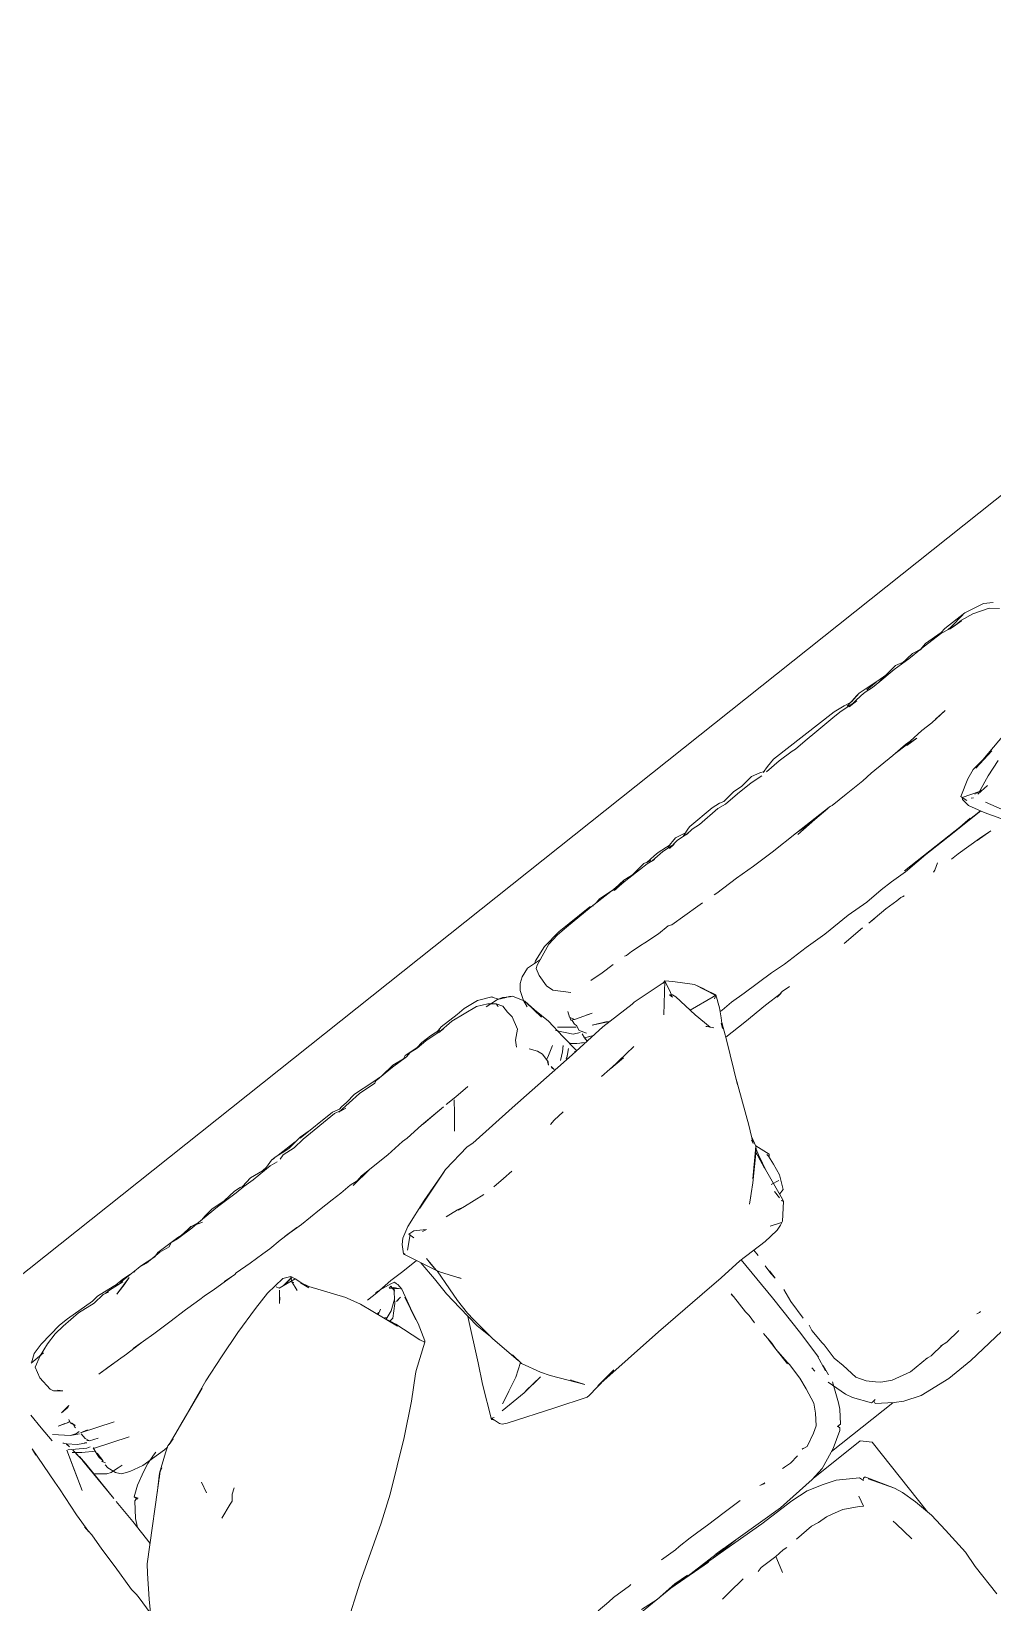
# Model space of a CAD drawing. Header units: millimetres. Extents: x 0 to 57242, y -59538 to 11130.
# Drawn here: x 19757 to 21121, y -23989 to -21760 of the extents above; entities that cross this region are included whole.
import ezdxf

# ---------------------------------------------------------------- set-up
doc = ezdxf.new("R2010")
doc.units = ezdxf.units.MM
for name, color, linetype, lineweight in [('G-IMPT', 8, 'Continuous', 9), ('I-FURN', 30, 'Continuous', 9), ('Q-CASE', 31, 'Continuous', 9)]:
    doc.layers.add(name, color=color, linetype=linetype, lineweight=lineweight)

# ---------------------------------------------------------------- blocks, each defined once
blk = doc.blocks.new('LR1190_SOFA_19 - SOFA_ICV_DXF-V7-Level 0')
at = {"layer": 'G-IMPT'}
for p, q in [((-943.8, 1433.1), (1708.9, 1433.8)), ((119.3, 1337.7), (105.6, 1333.6)), ((154.8, 1333.6), (119.3, 1337.7)), ((184.3, 1339.3), (148.6, 1336.2)), ((184.3, 1339.3), (190.3, 1338.2)), ((184.3, 1339.3), (209.2, 1335.3)), ((184.3, 1339.3), (200.5, 1336.1)), ((190.3, 1338.2), (200.5, 1336.1)), ((212.4, 1338.3), (202.3, 1336.4)), ((228.5, 1340.4), (212.4, 1338.3)), ((337.7, 1341.7), (228.5, 1340.4)), ((337.7, 1341.7), (350.8, 1338.4)), ((360.9, 1335.6), (350.8, 1338.4)), ((359, 1336), (365.1, 1338.5)), ((377.5, 1341.6), (365.1, 1338.5)), ((377.5, 1341.6), (397.4, 1339.4)), ((397.4, 1339.4), (410.5, 1340.6)), ((430.2, 1338.3), (410.5, 1340.6)), ((430.2, 1338.3), (436.5, 1340.6)), ((448.9, 1341.5), (436.5, 1340.6)), ((490.1, 1340.5), (448.9, 1341.5)), ((490.1, 1340.5), (493.1, 1340.1)), ((505.4, 1335.7), (493.1, 1340.1)), ((516.3, 1340.7), (500.3, 1337.5)), ((500.3, 1337.5), (505.4, 1335.7)), ((516.3, 1340.7), (532.7, 1337.1)), ((528, 1337.7), (548.2, 1339.6)), ((532.7, 1337.1), (528, 1337.7)), ((548.2, 1339.6), (555.8, 1339.7)), ((555.8, 1339.7), (569.5, 1338.7)), ((574.1, 1340.2), (563.6, 1337.5)), ((563.6, 1337.5), (569.5, 1338.7)), ((596.7, 1337.8), (574.1, 1340.2)), ((596.7, 1337.8), (611, 1339.4)), ((628.9, 1338.2), (611, 1339.4)), ((628.9, 1338.2), (611.6, 1338.9)), ((630.7, 1338.2), (611.6, 1338.9)), ((625.7, 1336.4), (635.4, 1338.3)), ((628.9, 1338.2), (654.4, 1340.4)), ((628.9, 1338.2), (630.7, 1338.2)), ((670.8, 1338.6), (635.4, 1338.3)), ((654.4, 1340.4), (661.8, 1338.8)), ((672.1, 1339.7), (667.1, 1337.8)), ((716.3, 1337.9), (670.8, 1338.6)), ((672.1, 1339.7), (728.6, 1339.8)), ((716.3, 1337.9), (733.5, 1337.4)), ((757.6, 1335.9), (728.6, 1339.8)), ((879.6, 1334.9), (901.5, 1337.9)), ((901.5, 1337.9), (914.4, 1337.5)), ((943.2, 1338.2), (914.4, 1337.5)), ((952.1, 1335.9), (943.2, 1338.2)), ((947.2, 1335.9), (962.8, 1337.5)), ((962.8, 1337.5), (978.4, 1337.8)), ((988.1, 1336.1), (978.4, 1337.8)), ((985.2, 1335.7), (1000.1, 1337.5)), ((986.6, 1335.6), (1008.6, 1337.9)), ((988.1, 1336.1), (1008.6, 1337.9)), ((1000.1, 1337.5), (1008.6, 1337.9)), ((1013.1, 1335.9), (1008.6, 1337.9)), ((1013.1, 1335.9), (1031, 1338.2)), ((1031, 1338.2), (1053.2, 1336.1)), ((1098.8, 1340), (1068.3, 1337)), ((1098.8, 1340), (1115, 1337.8)), ((1124.5, 1337.5), (1115, 1337.8)), ((1124.5, 1337.5), (1128.9, 1336.3)), ((1139.4, 1339.6), (1128.9, 1336.3)), ((1198.2, 1339.1), (1139.4, 1339.6)), ((1197.2, 1340.3), (1181.6, 1339.1)), ((1198.2, 1339.1), (1181.6, 1339.1)), ((1197.2, 1340.3), (1219.9, 1337.9)), ((1206.8, 1339.3), (1237.5, 1339.7)), ((1214.8, 1338.2), (1219.9, 1337.9)), ((1242.7, 1340.3), (1219.9, 1337.9)), ((1231.3, 1338.7), (1219.9, 1337.9)), ((1249.6, 1339.9), (1242.7, 1340.3)), ((1244.9, 1339.9), (1249.6, 1339.9)), ((1249.6, 1339.9), (1245.8, 1339.7)), ((1249.6, 1339.9), (1261, 1336.7)), ((1288.4, 1339.2), (1268.7, 1336.1)), ((1305.1, 1336.4), (1288.4, 1339.2)), ((1305.1, 1336.4), (1308.6, 1337.4)), ((1317.8, 1338.2), (1308.6, 1337.4)), ((1317.8, 1338.2), (1338, 1336.5)), ((1335, 1336.2), (1358.2, 1338.5)), ((1372.8, 1336.7), (1358.2, 1338.5)), ((1380.7, 1332.1), (1397.7, 1337.6)), ((1413, 1335.6), (1397.7, 1337.6)), ((1421.6, 1336.9), (1457.2, 1337.7)), ((1457.2, 1337.7), (1464.2, 1335.8)), ((1488.4, 1338.2), (1464.2, 1335.8)), ((1489.7, 1337.9), (1479.2, 1335.9)), ((1488.4, 1338.2), (1492.8, 1337.9)), ((1520.2, 1337.7), (1489.7, 1337.9)), ((1499.2, 1337.5), (1501.5, 1337.3)), ((1506.7, 1337.9), (1519.7, 1339.2)), ((1533.7, 1339.3), (1519.7, 1339.2)), ((1527.6, 1337), (1520.2, 1337.7)), ((1544.4, 1338.9), (1522.2, 1336.4)), ((1529.6, 1338.9), (1562.6, 1342.8)), ((1529.6, 1338.9), (1533.7, 1339.3)), ((1551.9, 1338.8), (1544.4, 1338.9)), ((1554.8, 1339.7), (1547.2, 1337.5)), ((1551.9, 1338.8), (1547.2, 1337.5)), ((1572.5, 1338.1), (1554.8, 1339.7)), ((1562.6, 1342.8), (1572.7, 1341.6)), ((1572.5, 1338.1), (1598.8, 1341.1)), ((1616, 1344.3), (1572.7, 1341.6)), ((1598.8, 1341.1), (1627.4, 1339.8)), ((1616, 1344.3), (1630.5, 1344)), ((1642.9, 1338.6), (1627.4, 1339.8)), ((1630.5, 1344), (1667.6, 1339.4)), ((1642.9, 1338.6), (1660.5, 1333.9)), ((1683.7, 1335.1), (1667.6, 1339.4)), ((-35.2, 1318.5), (-46.5, 1309)), ((-33.1, 1328.5), (-44.8, 1321.3)), ((-35.2, 1318.5), (-12.2, 1326.6)), ((-3.9, 1334.6), (-33.1, 1328.5)), ((-12.2, 1326.6), (6.5, 1329.6)), ((-3.9, 1334.6), (31.8, 1335.1)), ((24.3, 1331.5), (0.2, 1334.3)), ((19.8, 1329.5), (6.5, 1329.6)), ((6.8, 1328.9), (27.3, 1330.4)), ((6.8, 1328.9), (19.8, 1329.5)), ((19.8, 1329.5), (41.4, 1332.9)), ((27.3, 1330.4), (19.8, 1329.5)), ((24.3, 1331.5), (29.5, 1331)), ((39.5, 1333.8), (31.8, 1335.1)), ((39.5, 1333.8), (66.8, 1335.5)), ((70.3, 1333.6), (41.4, 1332.9)), ((78.5, 1333.3), (66.8, 1335.5)), ((70.3, 1333.6), (72.6, 1333.4)), ((98.9, 1333.3), (72.6, 1333.4)), ((75.7, 1333.2), (90.3, 1335.9)), ((75.7, 1333.2), (79.1, 1333.2)), ((111.3, 1334), (90.3, 1335.9)), ((124.5, 1334.2), (98.9, 1333.3)), ((105.6, 1333.6), (111.3, 1334)), ((124.5, 1334.2), (151, 1333.7)), ((139, 1335.4), (148.6, 1336.2)), ((154.8, 1333.6), (139, 1335.4)), ((148.6, 1336.2), (157.2, 1336.8)), ((151, 1333.7), (164.4, 1333.6)), ((172.8, 1336.1), (156, 1336.2)), ((172.8, 1336.1), (157.2, 1336.8)), ((176.7, 1334.6), (164.4, 1333.6)), ((184.2, 1334.6), (176.7, 1334.6)), ((184.2, 1334.6), (207.6, 1332.7)), ((193.5, 1332.7), (215, 1334.4)), ((193.5, 1332.7), (207.6, 1332.7)), ((209.2, 1335.3), (205.6, 1335.6)), ((215, 1334.4), (222.7, 1334.9)), ((235.2, 1334.8), (222.7, 1334.9)), ((265, 1334.2), (235.2, 1334.8)), ((265, 1334.2), (286.4, 1334.1)), ((304.2, 1333.2), (286.4, 1334.1)), ((304.2, 1333.2), (309.8, 1334)), ((332.8, 1334.7), (309.8, 1334)), ((356.7, 1333.6), (332.8, 1334.7)), ((360.9, 1335.6), (359, 1336)), ((383.4, 1335.1), (365.5, 1333.2)), ((408.1, 1334.8), (383.4, 1335.1)), ((431, 1333.9), (408.1, 1334.8)), ((431, 1333.9), (443.1, 1336.1)), ((477.6, 1334.4), (443.1, 1336.1)), ((477.6, 1334.4), (490.1, 1335.6)), ((501.7, 1334.8), (490.1, 1335.6)), ((515.9, 1336.2), (497.9, 1334.6)), ((501.7, 1334.8), (497.9, 1334.6)), ((515.9, 1336.2), (532.2, 1334)), ((542.4, 1336.8), (523.2, 1335)), ((523.2, 1335), (532.2, 1334)), ((562.4, 1335.7), (542.4, 1336.8)), ((570.6, 1337), (558.5, 1335.2)), ((562.4, 1335.7), (558.5, 1335.2)), ((570.6, 1337), (598, 1337.1)), ((611.8, 1337.4), (598, 1337.1)), ((630.7, 1336.3), (611.8, 1337.4)), ((630.7, 1336.3), (625.7, 1336.4)), ((750.5, 1334.6), (733.5, 1337.4)), ((750.5, 1334.6), (782.2, 1321.6)), ((757.6, 1335.9), (780.2, 1328)), ((795.4, 1326.8), (773.5, 1325.2)), ((780.2, 1328), (783.1, 1325.9)), ((782.2, 1321.6), (785.9, 1318.9)), ((785.9, 1318.9), (789, 1308.4)), ((795.4, 1326.8), (808.9, 1322.1)), ((817.2, 1316.2), (808.9, 1322.1)), ((823.3, 1308.6), (817.2, 1316.2)), ((840.7, 1311.2), (856.6, 1318.7)), ((840.8, 1311.2), (849.1, 1316.2)), ((856.6, 1318.7), (845.3, 1313.1)), ((856.6, 1318.7), (849.1, 1316.2)), ((860.4, 1326.2), (855, 1318.2)), ((875.5, 1320.5), (856.6, 1318.7)), ((860.4, 1326.2), (860.5, 1326.4)), ((879.6, 1334.9), (860.5, 1326.4)), ((861.7, 1314.9), (871.1, 1322.5)), ((886, 1329.3), (871.1, 1322.5)), ((886, 1329.3), (926.4, 1334.9)), ((926.4, 1334.9), (950.6, 1333.8)), ((943.1, 1333.6), (972.6, 1335.9)), ((943.1, 1333.6), (950.6, 1333.8)), ((947.2, 1335.9), (952.1, 1335.9)), ((988.9, 1335.6), (972.6, 1335.9)), ((988.9, 1335.6), (1000.3, 1336.7)), ((1000.3, 1336.7), (1008.1, 1335.5)), ((1033, 1336.3), (1008.1, 1335.5)), ((1063.3, 1336), (1033, 1336.3)), ((1068.3, 1337), (1054.9, 1336.2)), ((1068.3, 1337), (1058.5, 1335.5)), ((1058.9, 1336.1), (1068.3, 1337)), ((1063.3, 1336), (1066.7, 1334)), ((1066.7, 1334), (1092.8, 1336.5)), ((1092.8, 1336.5), (1132.1, 1333.9)), ((1120.9, 1332.1), (1138.2, 1336)), ((1120.9, 1332.1), (1129.7, 1333.5)), ((1195.8, 1335.2), (1138.2, 1336)), ((1213.5, 1333.6), (1195.8, 1335.2)), ((1213.5, 1333.6), (1231.5, 1335.6)), ((1231.5, 1335.6), (1239, 1333.4)), ((1255.8, 1335.1), (1244.7, 1333.3)), ((1287.1, 1334.6), (1255.8, 1335.1)), ((1261, 1336.7), (1268.7, 1336.1)), ((1287.1, 1334.6), (1303.5, 1335.2)), ((1317.5, 1334.8), (1303.5, 1335.2)), ((1350.5, 1335.7), (1317.5, 1334.8)), ((1335, 1336.2), (1338, 1336.5)), ((1388.8, 1335.3), (1350.5, 1335.7)), ((1372.8, 1336.7), (1380.2, 1335.4)), ((1380.7, 1332.1), (1397.1, 1337.2)), ((1397.1, 1337.2), (1386.4, 1335.3)), ((1388.8, 1335.3), (1398, 1335)), ((1413, 1335.6), (1397.1, 1337.2)), ((1416.2, 1336.3), (1397.1, 1337.2)), ((1423.3, 1336), (1398, 1335)), ((1421.6, 1336.9), (1416.2, 1336.3)), ((1433.5, 1337.3), (1423.3, 1336)), ((1433.5, 1337.3), (1439.6, 1334.3)), ((1439.6, 1334.3), (1454.5, 1336.6)), ((1479.2, 1335.9), (1454.5, 1336.6)), ((1539.4, 1328), (1511.3, 1335.6)), ((1523.1, 1332.1), (1511.3, 1335.6)), ((1527.6, 1337), (1522.2, 1336.4)), ((1539.4, 1328), (1523.1, 1332.1)), ((1679, 1327.3), (1660.5, 1333.9)), ((1695.6, 1326.8), (1672.9, 1327.7)), ((1679, 1327.3), (1694.5, 1319)), ((1683.7, 1335.1), (1694.9, 1327.4)), ((1698.8, 1303.3), (1694.5, 1319)), ((790.2, 1290.6), (789, 1308.4)), ((823.3, 1308.6), (828.4, 1294.4)), ((827.8, 1292.5), (836.9, 1308.9)), ((830.1, 1284.2), (828.4, 1294.4)), ((829.6, 1289.2), (828.4, 1294.4)), ((840.7, 1311.2), (836.9, 1308.9)), ((836.9, 1308.9), (840.3, 1310.9)), ((840.1, 1310.5), (836.9, 1308.9)), ((855.3, 1286.4), (856.5, 1295.8)), ((856.7, 1306.4), (856.5, 1295.8)), ((861.7, 1314.9), (856.7, 1306.4)), ((861.7, 1314.9), (861.5, 1314.2)), ((862, 1310), (861.5, 1314.2)), ((861.7, 1314.9), (862, 1310)), ((1698.8, 1303.3), (1697.6, 1281.4)), ((769, 1261.4), (787, 1280.2)), ((790.2, 1290.6), (787, 1280.2)), ((819.1, 1249.7), (824.7, 1274.4)), ((827.8, 1292.5), (823.1, 1260.2)), ((823.1, 1260.2), (827.1, 1290)), ((827.8, 1292.5), (824.7, 1274.4)), ((827.8, 1292.5), (827.1, 1290)), ((855.3, 1286.4), (860.6, 1268)), ((1685.1, 1268.5), (1695.2, 1276.4)), ((1685.1, 1268.5), (1690.1, 1273.9)), ((1697.6, 1281.4), (1695.2, 1276.4)), ((601.8, 1249.4), (597, 1247.5)), ((619.8, 1249.3), (601.8, 1249.4)), ((642.9, 1251.6), (619.8, 1249.3)), ((642.9, 1251.6), (650.1, 1252.5)), ((656, 1252.5), (650.1, 1252.5)), ((656, 1252.5), (665.6, 1253.5)), ((665.6, 1253.5), (674.1, 1253.5)), ((677.2, 1254.6), (674.1, 1253.5)), ((716.9, 1255.8), (697.1, 1255.2)), ((716.9, 1255.8), (736.1, 1257)), ((819.1, 1249.7), (816.7, 1220)), ((872.4, 1257.5), (860.6, 1268)), ((872.4, 1257.5), (877.7, 1249)), ((988.6, 1247.4), (966.2, 1248.3)), ((1444.2, 1248.7), (1426.9, 1247.1)), ((1452, 1248.6), (1444.2, 1248.7)), ((1452, 1248.6), (1473.2, 1249.7)), ((1477.4, 1249.8), (1473.2, 1249.7)), ((1477.4, 1249.8), (1505.1, 1250.1)), ((1533.3, 1251.2), (1505.1, 1250.1)), ((1533.3, 1251.2), (1569.2, 1253.1)), ((1553.3, 1252.4), (1569.2, 1253.1)), ((1553.3, 1252.4), (1582, 1252.8)), ((1595.6, 1253.5), (1582, 1252.8)), ((1595.6, 1253.5), (1630.3, 1255.3)), ((1630.3, 1255.3), (1605.5, 1254.2)), ((1741.6, 1246.3), (1742.1, 1269.6)), ((129.6, 1241.9), (104.2, 1244.1)), ((104.2, 1244.1), (122.5, 1242.6)), ((129.6, 1241.9), (147.8, 1242)), ((170.3, 1240.8), (147.8, 1242)), ((175.6, 1239.9), (159.9, 1238.1)), ((159.9, 1238.1), (177.6, 1239.1)), ((178.2, 1241.2), (170.3, 1240.8)), ((175.6, 1239.9), (197.5, 1240.4)), ((201.9, 1240.2), (178.2, 1241.2)), ((201.9, 1240.2), (241.5, 1239.7)), ((257.5, 1238.4), (241.5, 1239.7)), ((288, 1238.7), (257.5, 1238.4)), ((288, 1238.7), (313.5, 1238.3)), ((318.4, 1238.9), (313.5, 1238.3)), ((318.4, 1238.9), (316, 1238.8)), ((318.4, 1238.9), (377.5, 1239.5)), ((318.4, 1238.9), (363.8, 1238.2)), ((345.2, 1238.1), (321.2, 1238.8)), ((377.2, 1236.5), (345.2, 1238.1)), ((363.8, 1238.2), (377.5, 1239.5)), ((377.1, 1239.4), (377.5, 1239.5)), ((421.4, 1239.2), (377.1, 1239.4)), ((421.4, 1239.2), (454.7, 1240.5)), ((484, 1242.1), (454.7, 1240.5)), ((484, 1242.1), (518.8, 1242.9)), ((523.5, 1243.6), (518.8, 1242.9)), ((551.5, 1245.1), (543.5, 1244.8)), ((551.5, 1245.1), (597, 1247.5)), ((763.7, 1219.7), (788.4, 1228.4)), ((788.4, 1228.4), (792.2, 1235.4)), ((788.4, 1228.4), (789.8, 1231.3)), ((793.5, 1230.9), (788.4, 1228.4)), ((789.1, 1242.9), (792.2, 1235.4)), ((791.7, 1230.2), (793.5, 1230.9)), ((793.5, 1230.9), (791.9, 1235)), ((793.5, 1230.9), (792.3, 1229.3)), ((792.3, 1229.3), (792.8, 1223.3)), ((803, 1225.7), (814.2, 1235)), ((819.8, 1232.9), (803, 1213.4)), ((865, 1236.2), (857.7, 1225.7)), ((988.6, 1247.4), (1006.4, 1247.5)), ((993.4, 1245.7), (1004.6, 1230.6)), ((1020.7, 1210.5), (1004.6, 1230.6)), ((1038.9, 1246.4), (1011.4, 1247.4)), ((1011.4, 1247.4), (1051.8, 1246.2)), ((1038.9, 1246.4), (1048.6, 1246)), ((1051.8, 1246.2), (1048.6, 1246)), ((1051.8, 1246.2), (1079.5, 1244.5)), ((1079.5, 1244.5), (1087.3, 1244.9)), ((1115.8, 1243.1), (1087.3, 1244.9)), ((1115.8, 1243.1), (1163.6, 1243.1)), ((1181, 1239.6), (1148.8, 1243.1)), ((1172.4, 1241.2), (1163.6, 1243.1)), ((1172.4, 1241.2), (1184, 1242.8)), ((1201.7, 1242.1), (1184, 1242.8)), ((1201.7, 1242.1), (1217, 1242.3)), ((1240.2, 1242.4), (1217, 1242.3)), ((1273, 1242), (1240.2, 1242.4)), ((1273, 1242), (1301.5, 1243.4)), ((1280.7, 1242.9), (1310.6, 1243.4)), ((1280.7, 1242.9), (1301.5, 1243.4)), ((1310.6, 1243.4), (1329.6, 1243.3)), ((1329.6, 1243.3), (1341.7, 1243.7)), ((1364.2, 1244.5), (1341.7, 1243.7)), ((1364.2, 1244.5), (1388.2, 1246.3)), ((1388.2, 1246.3), (1391.1, 1245.5)), ((1391.1, 1245.5), (1408.6, 1247)), ((1396.9, 1246.1), (1426.9, 1247.1)), ((1396.9, 1246.1), (1408.6, 1247)), ((1705.6, 1245.2), (1691.3, 1246.6)), ((1694.2, 1245.6), (1691.3, 1246.6)), ((1705.6, 1245.2), (1694.2, 1245.6)), ((1704.9, 1225.9), (1703.5, 1231.1)), ((1707.5, 1229.1), (1704.3, 1228)), ((1704.9, 1228.1), (1707.8, 1228.7)), ((1721.4, 1233.4), (1707.8, 1228.7)), ((1721.4, 1233.4), (1711.4, 1230.3)), ((1735, 1229.1), (1715.7, 1211.9)), ((1740.9, 1222.3), (1741.6, 1246.3)), ((1771.6, 1220.7), (1770.4, 1231.1)), ((1770.4, 1231.1), (1774.3, 1174)), ((773.8, 1206.5), (751.6, 1195.1)), ((773.8, 1206.5), (754, 1197.2)), ((763.7, 1219.7), (771.8, 1222.7)), ((793.1, 1212.2), (787.2, 1202.7)), ((787.2, 1202.7), (791.4, 1209.6)), ((792.8, 1223.3), (792, 1219.9)), ((793.1, 1212.2), (792, 1219.9)), ((793.8, 1198.9), (792.9, 1205.6)), ((803, 1225.7), (793.7, 1218.4)), ((793.8, 1208.8), (803, 1213.4)), ((815.4, 1206.3), (807.2, 1199.5)), ((815.4, 1206.3), (814, 1205.4)), ((814.1, 1192.7), (816.7, 1220)), ((824, 1209.5), (830.8, 1203.1)), ((824, 1209.5), (826.5, 1207.3)), ((836.2, 1219.2), (851.4, 1210.2)), ((851.4, 1210.2), (855.2, 1208.8)), ((855, 1218.3), (857.7, 1225.7)), ((855, 1218.3), (855.3, 1204.8)), ((858.2, 1200.6), (855.3, 1204.8)), ((858.2, 1200.6), (855.9, 1205.4)), ((1655.3, 1188.6), (1702.2, 1206.1)), ((1702.2, 1206.1), (1691.9, 1203.2)), ((1702, 1219.1), (1704.9, 1225.9)), ((1702, 1219.1), (1703.5, 1225.1)), ((1702.4, 1195.6), (1702.5, 1204.6)), ((1707.2, 1209), (1702.6, 1208.8)), ((1703.6, 1217.6), (1703.1, 1221.2)), ((1703.6, 1217.6), (1703.3, 1216.2)), ((1715.7, 1211.9), (1704.2, 1205.8)), ((1707.2, 1209), (1715.7, 1211.9)), ((1716.5, 1196.1), (1727, 1206)), ((1726.9, 1200.3), (1727.7, 1206.4)), ((1726.9, 1200.3), (1727.7, 1205.9)), ((1731.2, 1210.5), (1727, 1206)), ((1730, 1209.6), (1731.2, 1210.5)), ((624.5, 1161.3), (646.2, 1183.6)), ((646.2, 1183.6), (654.3, 1191.5)), ((658.9, 1190.5), (654.3, 1191.5)), ((658.4, 1173.6), (654.3, 1191.5)), ((654.3, 1191.5), (685.2, 1154.7)), ((657.9, 1190.6), (707.2, 1195)), ((657.9, 1190.6), (658.9, 1190.5)), ((711, 1194.5), (707.2, 1195)), ((763.7, 1195.3), (711, 1194.5)), ((751.4, 1195.7), (750.3, 1195.1)), ((763.7, 1195.3), (822.6, 1191.1)), ((782, 1194), (786.9, 1195.9)), ((793.8, 1198.9), (786.9, 1195.9)), ((787.2, 1196.3), (793.8, 1198.9)), ((793.7, 1193.2), (793.5, 1198.7)), ((793.8, 1193.4), (793.8, 1198.9)), ((807.2, 1199.5), (797, 1193.1)), ((801.6, 1196.4), (797, 1193.1)), ((814.1, 1192.7), (814.2, 1191.5)), ((815.7, 1191.6), (817, 1192.9)), ((820.9, 1201.3), (833.3, 1190.6)), ((820.9, 1201.3), (829.1, 1194.3)), ((822.6, 1191.1), (936.2, 1185.4)), ((829.1, 1194.3), (832.3, 1192.3)), ((830.8, 1203.1), (840.5, 1195)), ((837, 1198.1), (840.5, 1195)), ((855.8, 1191.5), (856.2, 1196.8)), ((855.8, 1191.5), (856.2, 1189.4)), ((856.2, 1196.8), (856.2, 1193.4)), ((936.2, 1185.4), (1011, 1180.9)), ((1020.4, 1181.7), (1011, 1180.9)), ((1020.4, 1181.7), (1064.6, 1175.8)), ((1328.1, 1187.6), (1320.8, 1165.2)), ((1330.6, 1193.7), (1328.1, 1187.6)), ((1354, 1191.1), (1328.1, 1187.6)), ((1330.6, 1193.7), (1341.5, 1198.7)), ((1331.5, 1191), (1330.6, 1193.7)), ((1330.6, 1193.7), (1334.1, 1188.4)), ((1347.8, 1190.2), (1330.9, 1192)), ((1344.6, 1189.8), (1330.9, 1192)), ((1332.7, 1184.3), (1333.3, 1185.7)), ((1334.2, 1188.3), (1336, 1172.6)), ((1371.4, 1195.7), (1341.5, 1198.7)), ((1356.2, 1195.1), (1354, 1191.1)), ((1366.9, 1173.9), (1355.3, 1188.7)), ((1371.4, 1195.7), (1398.3, 1189.7)), ((1398.3, 1189.7), (1439.1, 1178.3)), ((1699.6, 1189.3), (1687.4, 1184.7)), ((1702.4, 1195.6), (1699.6, 1189.3)), ((1699.6, 1189.3), (1702.1, 1195.6)), ((1699.6, 1189.3), (1702.1, 1192.2)), ((1701.9, 1172.7), (1718.3, 1183.1)), ((1704, 1181.9), (1708.9, 1183.7)), ((1704.1, 1189.4), (1716.5, 1196.1)), ((1704.1, 1189.4), (1706.8, 1191.5)), ((1731.4, 1198.5), (1708.9, 1183.7)), ((1728.9, 1191.6), (1718.3, 1183.1)), ((1723.9, 1167), (1726, 1193.8)), ((1725.6, 1188.9), (1723.9, 1167)), ((1751.5, 1140.7), (1732.7, 1198.9)), ((1732.7, 1198.9), (1742.1, 1169.7)), ((106, 1155.7), (14, 1174.3)), ((624.5, 1161.3), (610, 1130.8)), ((624.5, 1161.3), (610.5, 1130.2)), ((618.3, 1149), (624.5, 1161.3)), ((656.1, 1163.8), (650.6, 1127.1)), ((656.1, 1163.8), (658.1, 1169.2)), ((661.3, 1171.7), (658.1, 1169.2)), ((659.3, 1170.1), (658.4, 1173.6)), ((660.3, 1166.4), (659.4, 1169.5)), ((661.3, 1171.7), (660.3, 1166.4)), ((1126.9, 1155.7), (1064.6, 1175.8)), ((1126.9, 1155.7), (1067.2, 1174.8)), ((1115.5, 1160.3), (1067.2, 1174.8)), ((1156.9, 1145.9), (1115.5, 1160.3)), ((1309.1, 1151.6), (1319.5, 1166.7)), ((1325.2, 1178.6), (1319.5, 1166.7)), ((1325.4, 1178.2), (1320.8, 1165.2)), ((1366.9, 1173.9), (1361.2, 1180.6)), ((1478.8, 1165.8), (1439.1, 1178.3)), ((1517.2, 1153.3), (1478.8, 1165.8)), ((1651.7, 1158.7), (1700.6, 1176.8)), ((1701.6, 1178.3), (1700.6, 1176.8)), ((1703.1, 1167.5), (1701.6, 1178.3)), ((1702, 1155.8), (1701.6, 1168.8)), ((1702, 1155.8), (1703.2, 1162.3)), ((1703.1, 1167.5), (1703.2, 1162.3)), ((1723.6, 1103.7), (1724.9, 1173.6)), ((1723.6, 1103.7), (1723.9, 1167)), ((1724.5, 1180.6), (1723.9, 1167)), ((1751.5, 1140.7), (1742.1, 1169.7)), ((1774.3, 1174), (1775.3, 1162.6)), ((1779.4, 1118.6), (1775.3, 1162.6)), ((120.9, 1152.7), (87.8, 1157.9)), ((87.8, 1157.9), (125.2, 1153.3)), ((114, 1133.1), (89.4, 1141.6)), ((139.2, 1148), (125.2, 1153.3)), ((162.8, 1134.4), (139.2, 1148)), ((618.3, 1149), (610.5, 1130.2)), ((791.6, 1141.9), (746.6, 1145.8)), ((768.3, 1142.7), (777.7, 1142.8)), ((768.3, 1142.7), (791.6, 1141.9)), ((809.3, 1141.2), (777.7, 1142.8)), ((1156.9, 1145.9), (1172.7, 1137.5)), ((1172.7, 1137.5), (1178.9, 1130.8)), ((1288.5, 1121.9), (1309.1, 1151.6)), ((1517.2, 1153.3), (1586.1, 1125.7)), ((1586.1, 1125.7), (1527.9, 1148.3)), ((1527.9, 1148.3), (1614.4, 1114.8)), ((1698.4, 1131.2), (1703.1, 1143.3)), ((1704.1, 1155.5), (1701.3, 1150.9)), ((1703.3, 1154.4), (1701.3, 1150.9)), ((1704.1, 1155.5), (1702, 1155.8)), ((1702, 1155.8), (1703.3, 1154.4)), ((1703.1, 1143.3), (1703.4, 1149)), ((1709.6, 1137.3), (1703.5, 1135.2)), ((1709.6, 1137.3), (1715.2, 1141.8)), ((1723.8, 1149), (1715.2, 1141.8)), ((137.8, 1123.5), (114, 1133.1)), ((123.6, 1123.2), (141.8, 1122.2)), ((137.8, 1123.5), (134.3, 1123.1)), ((162.1, 1132.3), (137.8, 1123.5)), ((137.8, 1123.5), (145.1, 1124.6)), ((149.9, 1121.8), (153, 1123.5)), ((161.9, 1117.8), (150.9, 1096.2)), ((162.8, 1134.4), (159.7, 1124.9)), ((162.1, 1132.3), (159.7, 1124.9)), ((161.9, 1117.8), (163.5, 1129.5)), ((162.1, 1132.3), (163.5, 1129.5)), ((614.8, 1130.8), (610, 1130.8)), ((617.1, 1113.2), (610, 1130.8)), ((610, 1130.8), (610.5, 1130.2)), ((615, 1127.7), (610.5, 1130.2)), ((614.8, 1130.8), (652, 1136.4)), ((644.7, 1099.8), (650.6, 1127.1)), ((900.1, 1134.4), (882.9, 1135.9)), ((900.1, 1134.4), (908.3, 1133.2)), ((1008.1, 1114.4), (992.2, 1115.3)), ((1076.1, 1117.9), (1044.3, 1114.2)), ((1044.3, 1114.2), (1060.1, 1115.9)), ((1076.1, 1117.9), (1060.1, 1115.9)), ((1076.1, 1117.9), (1086.7, 1120.7)), ((1076.1, 1117.9), (1086.5, 1119.7)), ((1105.4, 1122.8), (1086.7, 1120.7)), ((1146.7, 1131.2), (1138.5, 1125.9)), ((1144.9, 1127.5), (1138.5, 1125.9)), ((1146.7, 1131.2), (1153.7, 1135.6)), ((1162.3, 1136.5), (1153.7, 1135.6)), ((1160, 1128.1), (1162.3, 1136.5)), ((1161.1, 1135.2), (1177.7, 1119.9)), ((1185.3, 1117.8), (1163.9, 1071.7)), ((1185.6, 1119.2), (1178.9, 1130.8)), ((1185.6, 1119.2), (1183.9, 1117.7)), ((1185.6, 1119.2), (1184, 1118.4)), ((1185.3, 1117.8), (1185.6, 1119.2)), ((1277.8, 1101.5), (1287.4, 1120.1)), ((1288.5, 1121.9), (1287.4, 1120.1)), ((1604.8, 1117.6), (1614.4, 1114.8)), ((1604.8, 1117.6), (1616.8, 1114.5)), ((1625.7, 1108.7), (1616.8, 1114.5)), ((1624.4, 1113), (1662.1, 1114.6)), ((1641, 1116.7), (1635.7, 1117.9)), ((1654.6, 1112.4), (1641, 1116.7)), ((1662.1, 1114.6), (1681.9, 1119.6)), ((1681.9, 1119.6), (1693.1, 1124.7)), ((1684.4, 1133.5), (1703.5, 1135.2)), ((1692.6, 1134.1), (1703.5, 1135.2)), ((1693.1, 1124.7), (1697.3, 1129.4)), ((1698.4, 1131.2), (1697.3, 1129.4)), ((1703.5, 1135.2), (1699.8, 1134.8)), ((1779.4, 1118.6), (1780.7, 1089.1)), ((126.7, 1080.4), (140.6, 1106.4)), ((131.1, 1063.8), (150.9, 1096.2)), ((153.3, 1101), (204.5, 1100.9)), ((153.5, 1101.3), (290.8, 1101.7)), ((290.8, 1101.7), (153.5, 1101.3)), ((192.9, 1101.1), (171.3, 1102.3)), ((171.3, 1102.3), (204.5, 1100.9)), ((192.9, 1101.1), (204.5, 1100.9)), ((252.8, 1100.8), (204.5, 1100.9)), ((252.8, 1100.8), (290.7, 1099.7)), ((290.7, 1099.7), (315.4, 1101)), ((315.4, 1101), (333.7, 1101.2)), ((360.2, 1100.3), (333.7, 1101.2)), ((360.2, 1100.3), (392.5, 1102.2)), ((392.5, 1102.2), (435.3, 1101.8)), ((435.3, 1101.8), (468, 1103.7)), ((468, 1103.7), (506.4, 1104.3)), ((528.7, 1105.8), (506.4, 1104.3)), ((528.7, 1105.8), (577.1, 1107.5)), ((577.1, 1107.5), (599.1, 1108.8)), ((599.1, 1108.8), (616.3, 1108.2)), ((619.8, 1108.5), (616.3, 1108.2)), ((624.5, 1100.5), (617.1, 1113.2)), ((624.5, 1100.5), (632.2, 1087.4)), ((627.8, 1094.6), (638, 1071.3)), ((629.1, 1094.7), (632.2, 1087.4)), ((641.3, 1095.9), (647.7, 1103.2)), ((644.7, 1099.8), (641.3, 1095.9)), ((648.8, 1104.6), (647.7, 1103.2)), ((1008.1, 1114.4), (1026, 1113.7)), ((1163.9, 1071.7), (1164.3, 1093.8)), ((1164.2, 1082.2), (1164.3, 1093.8)), ((1173.6, 1064.2), (1174.2, 1094.1)), ((1177.2, 1100.5), (1201.9, 1100.5)), ((1201.9, 1100.5), (1223.1, 1101.1)), ((1220.7, 1095.8), (1219.7, 1092.2)), ((1231.7, 1093.9), (1220.2, 1083.7)), ((1220.7, 1095.8), (1225.9, 1097.3)), ((1249.5, 1099.6), (1223.1, 1101.1)), ((1250.8, 1101.1), (1225.9, 1097.3)), ((1231.7, 1093.9), (1225.9, 1090.6)), ((1231.7, 1093.9), (1228.4, 1094.6)), ((1228.4, 1089.4), (1228.4, 1094.6)), ((1249.5, 1099.6), (1266.4, 1099.9)), ((1277.8, 1101.5), (1256.4, 1044.3)), ((1624.4, 1113), (1618.6, 1113.4)), ((1625.7, 1108.7), (1650.4, 1091.6)), ((1647.7, 1093), (1642.9, 1095.3)), ((1642.9, 1095.3), (1650.4, 1091.6)), ((1647.7, 1093), (1744.1, 1001.8)), ((1647.7, 1093), (1655.7, 1085.3)), ((1647.7, 1093), (1650.4, 1091.6)), ((1665.8, 1107.7), (1654.6, 1112.4)), ((1665.8, 1107.7), (1685.3, 1097.6)), ((1699.4, 1087.6), (1685.3, 1097.6)), ((1723.5, 1098.3), (1722.8, 1061.5)), ((1779.9, 1082.7), (1781.1, 1098.5)), ((1780.7, 1089.1), (1781.1, 1098.5)), ((159.9, 1069.9), (183.3, 1071.3)), ((175.3, 1071.1), (159.9, 1069.9)), ((175.3, 1071.1), (179.2, 1071.2)), ((216.3, 1073), (179.2, 1071.2)), ((216.3, 1073), (228.5, 1073.1)), ((247.1, 1081.4), (256.7, 1075.7)), ((259.8, 1074.6), (256.7, 1075.7)), ((313.2, 1074.4), (318.5, 1075.6)), ((313.2, 1074.4), (316, 1074.6)), ((318.5, 1075.6), (326, 1075.1)), ((345.2, 1076.2), (326, 1075.1)), ((376.8, 1075.3), (345.2, 1076.2)), ((376.8, 1075.3), (367.3, 1075.3)), ((422.3, 1074.4), (387.8, 1075.7)), ((392.3, 1075.6), (387.8, 1075.7)), ((422.3, 1074.4), (392.3, 1075.6)), ((533.6, 1075.8), (520.7, 1075.1)), ((533.6, 1075.8), (544, 1074.1)), ((564, 1075.4), (536, 1075)), ((544, 1074.1), (536, 1075)), ((564, 1075.4), (601.8, 1074.9)), ((636.3, 1075.1), (601.8, 1074.9)), ((665.2, 1011.9), (638, 1071.3)), ((1163.9, 1071.7), (1160.7, 1066.1)), ((1163.3, 1070.7), (1165.4, 1039.6)), ((1163.9, 1071.7), (1164.2, 1082.2)), ((1218.8, 1090.4), (1218.7, 1081.5)), ((1230.2, 1035), (1218.7, 1081.5)), ((1219.7, 1092.2), (1218.8, 1090.4)), ((1225.9, 1090.6), (1220.2, 1083.7)), ((1222.6, 1070.1), (1231, 1029.3)), ((1222.6, 1070.1), (1230.2, 1035)), ((1239.3, 1071.9), (1225.9, 1090.6)), ((1228.7, 1085.7), (1225.9, 1090.6)), ((1235.8, 1072.6), (1227.4, 1074.1)), ((1229.1, 1086.1), (1228.4, 1089.4)), ((1235.8, 1072.6), (1232.5, 1073.1)), ((1235.6, 1076.8), (1239.3, 1071.9)), ((1235.6, 1076.8), (1249.7, 1067)), ((1254.6, 1057.4), (1239.3, 1071.9)), ((1267.5, 1074), (1256.4, 1048.2)), ((1259.8, 1078.3), (1267.6, 1074.3)), ((1265.2, 1076.6), (1267.9, 1075.2)), ((1670.7, 1071.3), (1650.4, 1091.6)), ((1699.4, 1087.6), (1696.2, 1082.6)), ((1696.8, 1083.9), (1696.2, 1082.6)), ((1699.4, 1087.6), (1696.8, 1083.9)), ((1702.3, 1082.8), (1696.8, 1083.9)), ((1699.4, 1087.6), (1697.6, 1082.1)), ((1717.1, 1062.3), (1702.3, 1082.8)), ((1779.9, 1082.7), (1781.4, 1058.2)), ((1143.4, 1040.8), (1160.7, 1066.1)), ((1173.6, 1064.2), (1173.3, 1037.2)), ((1256.4, 1048.2), (1243.4, 1009.2)), ((1262.6, 1062.5), (1249.7, 1067)), ((1254.6, 1057.4), (1260.5, 1056.7)), ((1261.3, 1056.8), (1256.4, 1044.3)), ((1260, 1063.4), (1263.3, 1065.3)), ((1717.1, 1062.3), (1722.9, 1050.8)), ((1723.1, 1021.7), (1722.8, 1061.5)), ((1782.4, 1026.8), (1781.4, 1058.2)), ((1143.4, 1040.8), (1145.2, 1044.1)), ((1166.8, 1019.7), (1165.4, 1039.6)), ((1170.9, 1009.6), (1173.3, 1037.2)), ((1231, 1029.3), (1238.6, 1004.1)), ((1615.4, 1028.2), (1611.6, 1044.5)), ((1782.4, 1026.8), (1784.4, 987.1)), ((659.6, 1024.3), (665.2, 1011.9)), ((659.6, 1024.3), (688.7, 956.9)), ((1166.8, 996.9), (1166.8, 1019.7)), ((1170.9, 1009.6), (1167.7, 974.4)), ((1239.8, 1002.6), (1238.6, 1004.1)), ((1239.8, 1002.6), (1243.4, 1009.2)), ((1239.8, 1002.6), (1240.7, 1003.8)), ((1580.5, 1009.4), (1588, 1004.1)), ((1588, 1004.1), (1594.3, 996.4)), ((1161.7, 946.1), (1165.7, 984.7)), ((1166.8, 996.9), (1165.7, 984.7)), ((1169.4, 993), (1199.2, 932.5)), ((1239.8, 1002.6), (1274.8, 978.6)), ((1599.4, 994.7), (1594.3, 996.4)), ((1599.4, 994.7), (1620.9, 986.6)), ((1744.1, 1001.8), (1752.4, 990.9)), ((1752.4, 990.9), (1773, 960.6)), ((1783.2, 977.1), (1784.4, 987.1)), ((1162.2, 950.9), (1167.7, 974.4)), ((1278, 975.6), (1274.8, 978.6)), ((1306.9, 948.6), (1278, 975.6)), ((1809.5, 904.8), (1773, 960.6)), ((1783.2, 977.1), (1782.9, 971)), ((1782.9, 971), (1784, 945)), ((700.1, 932.8), (688.7, 956.9)), ((699.4, 927.5), (695.7, 942.2)), ((700.1, 932.8), (698.8, 937.8)), ((1161.7, 946.1), (1152.3, 899.7)), ((1306.9, 948.6), (1347, 914.8)), ((691.6, 906.9), (699.1, 927.9)), ((731.5, 893.7), (699.4, 927.5)), ((705.8, 919.7), (699.4, 927.5)), ((699.4, 927.5), (701.5, 923.8)), ((701.5, 923.8), (704, 915.5)), ((709.8, 890.2), (704, 915.5)), ((709, 895.4), (704.6, 920.7)), ((704.6, 920.7), (709.3, 893.2)), ((735, 889.4), (705.8, 919.7)), ((1213, 904.8), (1199.2, 932.5)), ((1347, 914.8), (1412.9, 864.6)), ((694.2, 903.5), (691.6, 906.9)), ((694, 905.4), (694.5, 908.4)), ((694, 905.4), (695.5, 891.7)), ((695.5, 891.7), (698.2, 874.6)), ((713.9, 863), (709.3, 893.2)), ((1151.6, 893.4), (1138, 867.1)), ((1153.7, 910.8), (1151.6, 893.4)), ((1151.8, 895.6), (1169.9, 883.3)), ((1153.7, 910.8), (1152.3, 899.7)), ((1213, 904.8), (1234.4, 857.7)), ((707.4, 855.3), (698.2, 874.6)), ((704.1, 868.8), (716.3, 871.4)), ((757.4, 868.7), (735, 889.4)), ((757.4, 868.7), (748.8, 877)), ((1208.2, 865.5), (1169.9, 883.3)), ((1208.2, 865.5), (1190.4, 873.6)), ((707.4, 855.3), (715.3, 853.2)), ((713.9, 863), (716.5, 845.2)), ((718.8, 860.7), (718.7, 849.3)), ((1130.3, 854.5), (1099.5, 814.2)), ((1130.3, 854.5), (1138, 867.1)), ((1174.4, 858.4), (1142.2, 862)), ((1142.2, 862), (1170.7, 859)), ((1174.4, 858.4), (1214.6, 858)), ((1198.2, 858.2), (1214.6, 858)), ((1233.4, 859.2), (1228.7, 846.3)), ((1233.4, 859.2), (1229.6, 857.9)), ((1234.4, 857.7), (1231.6, 854.5)), ((1234.4, 857.7), (1232.8, 857.8)), ((1234.4, 857.7), (1233.4, 859.2)), ((1448.5, 840), (1412.9, 864.6)), ((717.4, 841.8), (716.5, 845.2)), ((717.4, 841.8), (719.1, 844.9)), ((717.8, 844), (717.4, 841.8)), ((736.2, 820.7), (717.4, 841.8)), ((754.2, 825.9), (738.3, 820.4)), ((1099.5, 814.2), (1108.9, 827.2)), ((1108.9, 827.2), (1111.5, 832)), ((1153.8, 814.7), (1220, 839.9)), ((1226.5, 843.3), (1220, 839.9)), ((1226.5, 843.3), (1228.7, 846.3)), ((1523.9, 793.1), (1448.5, 840)), ((736.2, 820.7), (741.7, 818)), ((750, 815.5), (741.7, 818)), ((750, 815.5), (762.6, 814.2)), ((762.6, 814.2), (773.2, 813.7)), ((818.4, 814.1), (773.2, 813.7)), ((793.2, 804.1), (793.5, 813.9)), ((793.2, 804.1), (793.3, 813.9)), ((815.9, 814.1), (815, 744.5)), ((854.2, 812.2), (818.4, 814.1)), ((854.2, 812.2), (852, 812.4)), ((854.2, 812.2), (889.5, 810.8)), ((889.5, 810.8), (971.4, 807.5)), ((971.4, 807.5), (1086.4, 801.2)), ((1104.6, 798.3), (1054.4, 804.8)), ((1086.4, 801.2), (1054.4, 804.8)), ((1108.1, 797.9), (1153.8, 814.7)), ((795.3, 773.1), (794.6, 786.6)), ((856.9, 780.4), (857.2, 785.3)), ((856.9, 780.4), (857.3, 752.8)), ((857.2, 782), (857.2, 785.3)), ((1104.6, 798.3), (1108.1, 797.9)), ((1523.9, 793.1), (1577.3, 757)), ((794.3, 764), (794.4, 777.2)), ((794.3, 764), (795.3, 773.1)), ((797.8, 724), (794.9, 743.6)), ((815, 744.5), (814.8, 679.9)), ((856.2, 745.3), (857.3, 752.8)), ((856.2, 745.3), (856.8, 732.8)), ((798.5, 694.7), (797.8, 724)), ((855.6, 694.9), (856.3, 712.7)), ((856.4, 684.2), (855.6, 694.9)), ((856.4, 684.2), (856.1, 702.2)), ((799.9, 673.4), (798.3, 681.6)), ((799.9, 673.4), (799.4, 650.7)), ((814.8, 679.9), (815.9, 637.9)), ((856.4, 684.2), (855.3, 659.3)), ((856.4, 684.2), (856.2, 657.9)), ((799.4, 650.7), (799.2, 646.6)), ((799.9, 622.9), (799.2, 646.6)), ((855.3, 659.3), (854.6, 655.5)), ((854.6, 655.5), (855.5, 631.3)), ((820.2, 616.6), (816.1, 640.8)), ((820.6, 609.5), (818.1, 624.6)), ((833, 632.2), (832.8, 625.7)), ((855.5, 631.3), (858.1, 613.6)), ((792.1, 582.7), (796.1, 606.9)), ((799.9, 622.9), (796.1, 606.9)), ((862, 591.1), (858.1, 613.6)), ((784, 569.4), (792.1, 582.7)), ((818.9, 573.3), (827.6, 601.6)), ((834.3, 569.8), (822.5, 598.2)), ((868.8, 578.3), (862, 591.1)), ((769.2, 555.1), (774.5, 560.1)), ((784, 569.4), (774.5, 560.1)), ((797.5, 540.3), (814, 563.3)), ((818.9, 573.3), (814, 563.3)), ((838.1, 561.4), (834.3, 569.8)), ((838.1, 561.4), (851, 544.1)), ((868.8, 578.3), (879.5, 563.7)), ((888.8, 558.2), (879.5, 563.7)), ((888.8, 558.2), (907.6, 548.6)), ((596.1, 545.5), (597.9, 545.3)), ((602.2, 546), (597.9, 545.3)), ((660.2, 541.2), (636.8, 543.7)), ((660.2, 541.2), (670.8, 542.2)), ((670.8, 542.2), (667.6, 541.9)), ((689.9, 539.7), (667.6, 541.9)), ((689.9, 539.7), (697.6, 541.1)), ((695.6, 540.9), (697.6, 541.1)), ((695.6, 540.9), (726.8, 540.3)), ((726.8, 540.3), (754.8, 547.2)), ((769.2, 555.1), (754.8, 547.2)), ((794.2, 536.2), (772.3, 520.6)), ((795.8, 540.1), (790.7, 540.9)), ((794.2, 536.2), (793.4, 540.7)), ((797.5, 540.3), (795.8, 540.1)), ((851, 544.1), (856, 544.2)), ((855, 540.5), (855.9, 544.5)), ((857.1, 537.6), (855, 540.5)), ((880.7, 523.4), (857.1, 537.6)), ((907.6, 548.6), (915.6, 550.1)), ((913.2, 550), (915.6, 550.1)), ((926.9, 547), (940.9, 545)), ((954.5, 546), (940.9, 545)), ((954.5, 546), (951.7, 545.8)), ((994.8, 547.5), (986.7, 546.1)), ((988.9, 545.7), (986.7, 546.1)), ((994.8, 547.5), (988.9, 545.7)), ((1058, 548.9), (1029.7, 547.9)), ((1058, 548.9), (1087.8, 549.8)), ((1098.4, 550.1), (1087.8, 549.8)), ((1098.4, 550.1), (1118.3, 551.1)), ((1118.3, 551.1), (1138, 551)), ((1145.1, 550.7), (1138, 551)), ((1145.1, 550.7), (1169.5, 551.4)), ((1228, 550.9), (1225.4, 551.5)), ((1228, 550.9), (1256.1, 552.2)), ((1265.1, 551.8), (1256.1, 552.2)), ((1284.9, 550.9), (1265.1, 551.8)), ((735.9, 504.6), (760.1, 513.8)), ((772.3, 520.6), (760.1, 513.8)), ((884.8, 521.7), (773.8, 521.6)), ((880.7, 523.4), (896, 516.9)), ((896, 516.9), (910.5, 511.2)), ((1175.8, 513.1), (1154.2, 511.7)), ((1178.3, 513), (1154.2, 511.7)), ((1175.8, 513.1), (1156.5, 510.7)), ((1209.2, 511.6), (1175.8, 513.1)), ((1175.8, 513.1), (1178.3, 513)), ((1209.2, 511.6), (1235.6, 514.2)), ((650, 499.7), (578, 505.6)), ((650, 499.7), (690.2, 499.2)), ((690.2, 499.2), (735.9, 504.6)), ((831.7, 496), (843.8, 508)), ((831.7, 496), (831.7, 370)), ((929, 508), (843.8, 508)), ((923.3, 492.6), (905.1, 485.9)), ((931, 507.7), (910.5, 511.2)), ((923.3, 492.6), (946.6, 499.6)), ((991.4, 504), (931, 507.7)), ((972.8, 502.1), (946.6, 499.6)), ((1026.3, 503.2), (972.8, 502.1)), ((991.4, 504), (1104.3, 509.8)), ((1088.7, 506.9), (1026.3, 503.2)), ((1110.2, 508), (1070.7, 508)), ((1088.7, 506.9), (1184.3, 512.1)), ((1090.6, 509.3), (1156.5, 510.7)), ((1090.6, 509.3), (1104.3, 509.8)), ((1184.3, 512.1), (1119.5, 507.6)), ((1119.5, 507.6), (1177.8, 511.9)), ((1184.3, 512.1), (1177.8, 511.9)), ((1244.7, 511), (1184.3, 512.1)), ((905.1, 485.9), (877, 467.7)), ((869.7, 462.8), (847.5, 425.5)), ((868.5, 458.8), (847.5, 425.5)), ((868.5, 458.8), (856.5, 440.2)), ((869.7, 462.8), (871, 463.9)), ((873, 463.7), (871, 463.9)), ((875.2, 462.1), (873, 463.7)), ((877, 467.7), (875.4, 461.3)), ((897.7, 432.6), (894.3, 448)), ((902.9, 436.4), (923.9, 447.4)), ((923.9, 447.4), (938.7, 451.1)), ((948.2, 453.8), (938.7, 451.1)), ((962.1, 454.5), (948.2, 453.8)), ((962.1, 454.5), (973, 456.6)), ((1001.5, 455.4), (973, 456.6)), ((1025.7, 455.2), (1019.6, 454.8)), ((1039.8, 454.5), (1025.7, 455.2)), ((1039.8, 454.5), (1065.8, 455.3)), ((1039.8, 454.5), (1042.2, 445.2)), ((1072.7, 453.4), (1065.8, 455.3)), ((1095.8, 458.6), (1123.4, 455.7)), ((1133.1, 454.5), (1123.4, 455.7)), ((1133.1, 454.5), (1136.4, 454.3)), ((847.5, 425.5), (842.3, 413.3)), ((847.5, 425.5), (856.5, 440.2)), ((897.7, 432.6), (897.5, 435)), ((902.9, 436.4), (897.7, 432.6)), ((1046.4, 430.9), (1042.2, 445.2)), ((836.3, 391.9), (842.3, 413.3)), ((836.3, 391.9), (830.2, 362.6)), ((873.1, 353.8), (877.3, 384.5)), ((877.3, 384.5), (878.2, 390.2)), ((828.2, 333.6), (830.2, 362.6)), ((828.2, 333.6), (825.2, 291.3)), ((827.3, 267.1), (825.2, 291.3)), ((827.3, 267.1), (827.3, 217.9))]:
    blk.add_line(p, q, dxfattribs=at)
blk = doc.blocks.new('LR1190_SOFA_19 - LR1190_SOFA_19-V8-Level 0')
at = {"extrusion": (0, 0, -1), "zscale": -1, "rotation": 180}
blk.add_blockref('LR1190_SOFA_19 - SOFA_ICV_DXF-V7-Level 0', (1959.4, 1435.8), dxfattribs=at)
blk = doc.blocks.new('STORAGE 01 - STORAGE 01-1326504-Level 0')
at = {"layer": 'Q-CASE'}
for p, q in [((19675.8, -20220.1), (18353.6, -21272.6)), ((20146, -20810.9), (19675.8, -20220.1)), ((18238.6, -22329.2), (20146, -20810.9)), ((18353.6, -21272.6), (17768.4, -21738.5))]:
    blk.add_line(p, q, dxfattribs=at)

msp = doc.modelspace()

# ---------------------------------------------------------------- block references
at = {"layer": 'I-FURN', "rotation": 218.5192572358333}
msp.add_blockref('LR1190_SOFA_19 - LR1190_SOFA_19-V8-Level 0', (19482.2, -23728.3), dxfattribs=at)
at = {"layer": 'Q-CASE'}
msp.add_blockref('STORAGE 01 - STORAGE 01-1326504-Level 0', (0, 0), dxfattribs=at)

doc.saveas('drawing.dxf')
